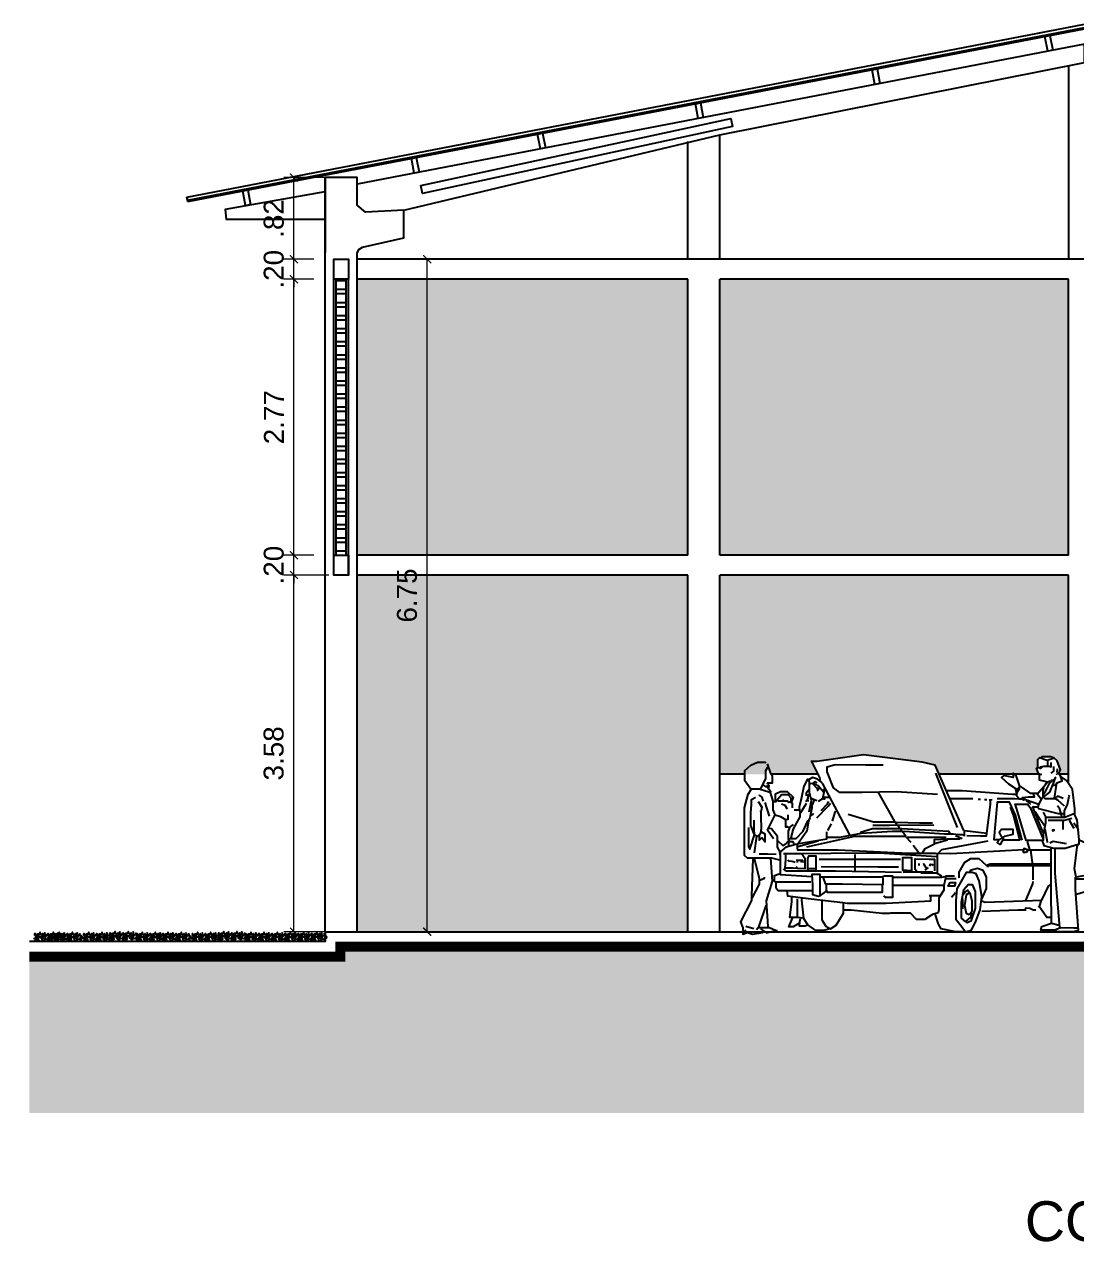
# Model space of a CAD drawing. Header units: metres. Extents: x 2552 to 3464, y 267 to 510.
# Drawn here: x 2860.45 to 2871.01, y 297.29 to 309.51 of the extents above; entities that cross this region are included whole.
import ezdxf

# ---------------------------------------------------------------- set-up
doc = ezdxf.new("R2010")
doc.units = ezdxf.units.M
doc.header["$LTSCALE"] = 10
doc.header["$MEASUREMENT"] = 0
doc.layers.add('2prancha', color=4, linetype='Continuous', lineweight=18)
for name, color, linetype in [('COTA 1 100', 2, 'Continuous'), ('HACHURA', 251, 'Continuous'), ('PENA 0.15', 7, 'Continuous'), ('PENA 0.2', 2, 'Continuous'), ('PENA 01', 1, 'Continuous'), ('PENA 02', 2, 'Continuous'), ('PENA 03', 3, 'Continuous'), ('PENA 06', 6, 'Continuous'), ('Standard', 7, 'Continuous'), ('VEG_PLANTAS', 94, 'Continuous')]:
    doc.layers.add(name, color=color, linetype=linetype)
doc.styles.add('Luana', font='arial.ttf')
doc.dimstyles.new('arial100', dxfattribs={"dimtxt": 0.2, "dimasz": 0.08, "dimexe": 0.1, "dimexo": 0.2, "dimgap": 0.1, "dimtad": 1, "dimzin": 4, "dimdsep": 46, "dimtxsty": 'Luana', "dimblk": 'ARCHTICK', "dimcen": 0, "dimclrd": 7, "dimclre": 7, "dimclrt": 256, "dimadec": 0, "dimazin": 0, "dimtfac": 1, "dimtix": 1, "dimtmove": 0, "dimatfit": 3, "dimldrblk": 'CLOSEDBLANK', "dimfxl": 0, "dimlwd": 5, "dimlwe": 5, "dimarcsym": 0})

# ---------------------------------------------------------------- blocks, each defined once
blk = doc.blocks.new('A$C19FD442D')
at = {"layer": 'Standard', "color": 0, "linetype": 'Continuous'}
for points in [[(0.267, 1.479), (0.305, 1.432), (0.284, 1.428), (0.189, 1.458), (0.103, 1.458), (0.043, 1.539), (0.043, 1.643), (0.103, 1.698), (0.172, 1.729), (0.249, 1.729), (0.254, 1.72)], [(0.267, 1.711), (0.297, 1.625), (0.318, 1.595), (0.318, 1.516), (0.271, 1.516), (0.262, 1.509)], [(2.24, 1.041), (1.952, 1.698), (1.823, 1.729), (1.234, 1.802), (0.765, 1.733), (0.705, 1.733)], [(1.096, 0.998), (0.826, 1.509), (0.804, 1.535), (0.795, 1.574), (0.718, 1.729)], [(3.251, 1.286), (3.186, 1.346), (3.152, 1.367), (3.173, 1.522), (3.229, 1.539), (3.212, 1.591), (3.195, 1.617), (3.212, 1.651), (3.178, 1.741), (3.148, 1.767), (3.079, 1.746), (3.001, 1.772), (2.98, 1.75), (2.98, 1.673)], [(3.027, 1.677), (3.006, 1.664), (3.01, 1.681), (3.044, 1.688), (3.096, 1.688), (3.117, 1.681), (3.117, 1.724)], [(3.148, 1.767), (3.113, 1.782), (3.023, 1.782), (3.014, 1.772)], [(3.083, 1.694), (3.083, 1.746)], [(0.202, 1.458), (0.254, 1.561), (0.254, 1.643), (0.275, 1.677)], [(1.978, 1.402), (1.565, 1.43), (1.221, 1.422), (0.998, 1.422), (0.933, 1.471), (0.871, 1.63), (0.871, 1.681), (0.95, 1.705), (1.256, 1.702), (1.432, 1.702)], [(2.176, 1.071), (1.961, 1.617)], [(2.765, 1.449), (2.804, 1.483), (2.765, 1.595), (2.735, 1.617), (2.735, 1.574), (2.644, 1.595), (2.619, 1.574), (2.688, 1.509), (2.756, 1.466), (2.773, 1.404), (2.73, 1.404), (2.223, 1.44), (2.068, 1.44)], [(2.993, 1.604), (2.971, 1.668), (3.001, 1.673)], [(3.07, 1.531), (2.999, 1.548), (2.999, 1.604), (3.023, 1.608)], [(3.117, 1.617), (3.143, 1.638), (3.143, 1.686)], [(3.195, 1.612), (3.173, 1.608), (3.173, 1.612)], [(3.178, 1.625), (3.182, 1.66)], [(0.284, 1.496), (0.258, 1.479), (0.228, 1.501)], [(0.284, 1.466), (0.288, 1.492), (0.279, 1.505)], [(0.688, 1.23), (0.714, 1.342), (0.692, 1.423), (0.692, 1.526), (0.671, 1.557), (0.636, 1.488), (0.611, 1.372), (0.589, 1.277), (0.593, 1.247), (0.537, 1.247)], [(0.813, 1.526), (0.774, 1.557), (0.722, 1.574), (0.684, 1.552)], [(0.701, 1.514), (0.722, 1.518)], [(0.77, 1.522), (0.748, 1.535), (0.722, 1.514), (0.77, 1.462), (0.774, 1.445), (0.8, 1.475)], [(0.834, 1.428), (0.783, 1.488), (0.735, 1.514), (0.727, 1.509)], [(2.773, 1.419), (2.799, 1.462), (2.795, 1.471)], [(2.976, 1.413), (2.915, 1.413), (2.812, 1.483), (2.804, 1.479)], [(3.014, 1.359), (2.976, 1.406), (3.062, 1.505), (3.079, 1.531), (3.113, 1.539)], [(2.993, 1.303), (3.027, 1.367), (3.105, 1.428), (3.148, 1.535), (3.16, 1.574), (3.169, 1.578)], [(3.027, 0.937), (3.044, 0.89), (3.143, 0.866), (3.259, 0.866), (3.399, 0.907), (3.399, 0.95), (3.38, 1.144), (3.356, 1.2), (3.356, 1.26), (3.332, 1.453), (3.272, 1.544), (3.229, 1.574), (3.225, 1.574)], [(3.036, 1.402), (3.062, 1.432), (3.1, 1.514), (3.117, 1.531), (3.122, 1.548), (3.13, 1.548)], [(3.238, 1.363), (3.182, 1.385), (3.152, 1.359), (3.057, 1.359), (3.038, 1.38), (3.038, 1.44), (3.044, 1.475)], [(3.062, 1.505), (3.083, 1.526)], [(3.117, 1.531), (3.148, 1.557)], [(3.135, 1.492), (3.156, 1.501), (3.165, 1.509)], [(0.396, 0.744), (0.314, 0.763), (0.069, 0.763), (0.039, 0.791), (0.039, 1.268), (0.077, 1.406), (0.108, 1.453)], [(0.08, 1.071), (0.08, 0.877), (0.095, 0.856), (0.142, 0.998), (0.103, 1.092), (0.105, 1.221), (0.109, 1.299), (0.109, 1.354), (0.146, 1.372), (0.151, 1.372)], [(0.232, 1.337), (0.215, 1.38), (0.193, 1.393), (0.185, 1.389)], [(0.348, 1.2), (0.329, 1.251), (0.329, 1.337), (0.301, 1.423)], [(0.35, 1.333), (0.35, 1.41), (0.4, 1.432), (0.469, 1.432), (0.529, 1.376), (0.507, 1.32), (0.507, 1.367), (0.477, 1.4), (0.413, 1.4), (0.353, 1.329), (0.335, 1.329)], [(0.417, 1.337), (0.434, 1.354)], [(0.654, 1.333), (0.679, 1.367), (0.684, 1.402), (0.688, 1.402)], [(0.688, 1.453), (0.658, 1.415), (0.658, 1.389)], [(0.675, 1.372), (0.671, 1.363), (0.675, 1.333)], [(0.709, 1.367), (0.765, 1.342)], [(0.722, 1.299), (0.744, 1.35)], [(0.787, 1.462), (0.77, 1.466)], [(0.783, 1.337), (0.826, 1.363), (0.843, 1.445)], [(0.834, 1.462), (0.847, 1.445), (0.856, 1.458)], [(0.903, 1.374), (0.834, 1.374)], [(0.843, 1.372), (0.838, 1.35)], [(1.548, 1.131), (1.385, 1.423), (1.385, 1.428)], [(2.103, 1.363), (2.331, 1.363)], [(2.27, 0.993), (2.408, 0.987), (2.468, 0.987), (2.509, 1.303), (2.509, 1.346)], [(2.408, 1.354), (2.386, 1.354)], [(2.472, 1.35), (2.447, 1.35)], [(2.524, 1.35), (2.494, 1.346)], [(2.795, 1.357), (2.752, 1.36), (2.576, 1.36)], [(3.036, 1.023), (2.954, 1.225), (2.933, 1.281), (2.988, 1.281), (2.993, 1.303), (2.881, 1.342), (2.847, 1.357), (2.795, 1.357), (2.765, 1.397)], [(2.851, 1.35), (2.838, 1.346), (2.829, 1.374), (2.89, 1.379), (2.95, 1.379), (2.941, 1.41)], [(3.251, 1.178), (3.251, 1.238), (3.281, 1.303), (3.298, 1.385), (3.302, 1.397)], [(0.142, 0.998), (0.176, 0.985), (0.204, 1.019), (0.212, 1.066), (0.207, 1.178), (0.207, 1.238)], [(0.176, 1.333), (0.215, 1.277), (0.206, 1.238), (0.193, 1.23)], [(0.292, 1.187), (0.249, 1.324)], [(0.503, 1.329), (0.482, 1.324), (0.473, 1.337), (0.374, 1.337)], [(0.473, 1.256), (0.447, 1.294), (0.413, 1.307)], [(0.518, 1.32), (0.518, 1.268)], [(0.716, 1.311), (0.716, 1.268), (0.697, 1.17), (0.684, 1.139), (0.666, 1.036), (0.572, 0.903), (0.542, 0.903)], [(0.589, 1.238), (0.606, 1.221), (0.658, 1.311), (0.662, 1.316)], [(0.765, 1.17), (0.882, 1.29), (0.903, 1.316)], [(0.808, 1.243), (0.873, 1.311), (0.886, 1.333)], [(0.924, 1.135), (0.95, 1.225), (0.955, 1.238)], [(2.825, 0.946), (2.761, 1.195), (2.7, 1.327), (2.576, 1.327), (2.541, 0.95), (2.601, 0.95), (2.653, 0.985), (2.737, 1.006), (2.737, 1.051), (2.619, 1.051), (2.597, 1.023), (2.614, 0.989), (2.64, 0.963), (2.606, 0.903), (2.576, 0.92), (2.589, 0.942)], [(2.632, 0.948), (2.804, 0.948), (2.739, 1.195), (2.709, 1.277)], [(3.354, 1.213), (3.255, 1.172), (3.117, 1.171), (3.062, 1.171), (3.062, 1.114), (3.036, 1.002), (3.036, 0.942), (2.868, 0.942), (2.773, 1.256), (2.756, 1.305), (2.881, 1.305), (2.907, 1.273), (3.036, 0.955)], [(2.868, 1.342), (2.907, 1.311), (2.911, 1.311)], [(3.049, 1.088), (3.006, 1.152), (2.958, 1.23)], [(3.246, 1.21), (3.191, 1.21), (2.993, 1.26), (2.984, 1.273)], [(3.066, 1.174), (3.04, 1.225)], [(3.229, 1.174), (3.203, 1.256), (3.182, 1.29)], [(0.14, 1.006), (0.137, 1.049), (0.137, 1.144)], [(0.331, 0.959), (0.271, 1.045), (0.348, 1.2), (0.4, 1.182), (0.451, 1.152), (0.479, 1.157), (0.479, 1.2)], [(0.374, 0.937), (0.426, 0.89), (0.456, 0.907), (0.507, 0.967), (0.533, 1.058), (0.598, 1.178), (0.598, 1.221)], [(0.529, 1.101), (0.49, 1.071), (0.454, 1.075), (0.454, 1.152)], [(0.507, 0.961), (0.559, 0.961), (0.628, 1.036), (0.675, 1.139), (0.679, 1.144)], [(0.705, 1.195), (0.722, 1.204), (0.731, 1.217)], [(0.877, 1.041), (0.912, 1.109)], [(1.569, 1.101), (1.548, 1.124), (1.333, 1.124), (1.079, 1.204)], [(1.561, 1.124), (1.797, 1.119), (1.926, 1.119)], [(3.324, 1.161), (3.251, 1.142), (3.087, 1.142)], [(3.234, 1.131), (3.234, 1.053)], [(3.298, 1.144), (3.345, 1.066)], [(3.393, 1.049), (3.345, 1.114)], [(0.159, 0.985), (0.138, 0.817)], [(0.187, 0.993), (0.187, 0.946), (0.219, 0.967), (0.249, 0.929), (0.249, 1.006), (0.206, 1.028)], [(0.718, 0.576), (0.402, 0.598), (0.401, 0.74), (0.401, 0.821), (0.37, 0.873), (0.37, 0.98), (0.31, 1.058), (0.284, 1.062)], [(0.477, 1.071), (0.464, 1.084)], [(0.486, 0.89), (0.486, 0.937), (0.482, 0.963), (0.482, 1.036), (0.495, 1.071)], [(0.585, 0.912), (0.866, 0.959), (0.866, 1.028)], [(1.711, 0.92), (1.656, 0.98), (1.144, 0.98), (0.662, 0.873)], [(0.869, 0.974), (0.998, 0.974), (1.213, 1.015), (1.522, 1.034), (1.625, 1.034), (1.66, 0.985)], [(2.107, 1.006), (2.09, 1.032), (1.617, 1.06), (1.324, 1.06), (1.204, 1.023), (1.2, 1.019)], [(1.939, 1.094), (1.496, 1.091), (1.329, 1.091)], [(1.595, 1.066), (1.582, 1.096)], [(1.617, 1.036), (1.608, 1.062)], [(2.249, 0.993), (2.223, 0.998), (2.189, 1), (2.133, 1.005), (2.047, 1.005), (1.647, 1.032), (1.63, 1.028)], [(2.159, 0.993), (2.223, 0.963)], [(2.249, 0.985), (2.249, 1.041), (2.472, 1.015)], [(3.053, 1.058), (3.079, 0.929), (3.079, 0.92)], [(3.139, 1.036), (3.148, 1.049), (3.13, 1.045), (3.139, 1.036)], [(0.4, 0.787), (0.396, 0.821), (0.46, 0.877), (0.542, 0.903), (0.529, 0.929), (0.495, 0.929)], [(2.864, 0.856), (2.842, 0.847), (2.111, 0.806), (1.956, 0.812), (1.789, 0.812), (1.69, 0.812), (0.98, 0.843), (0.576, 0.843), (0.572, 0.869), (0.572, 0.903)], [(0.576, 0.881), (0.778, 0.937), (0.778, 0.942)], [(1.673, 0.974), (2.064, 0.974)], [(1.789, 0.817), (1.733, 0.89)], [(1.827, 0.817), (1.853, 0.86), (1.948, 0.907)], [(2.077, 0.946), (1.948, 0.907), (1.948, 0.952), (2.073, 0.958), (2.202, 0.958), (2.202, 0.967)], [(2.021, 0.585), (1.976, 0.606), (1.976, 0.804), (2.021, 0.851), (2.485, 0.937)], [(2.881, 0.847), (2.842, 0.86), (2.834, 0.838), (2.842, 0.821), (2.881, 0.83), (2.881, 0.847)], [(2.902, 0.851), (2.881, 0.933)], [(3.272, 0.907), (3.139, 0.933), (3.105, 0.916)], [(3.12, 0.112), (3.116, 0.451), (3.119, 0.778), (3.119, 0.86)], [(3.203, 0.069), (3.158, 0.615), (3.158, 0.856)], [(3.363, 0.4), (3.535, 0.454), (3.578, 0.454), (3.608, 0.576), (3.56, 0.606), (3.367, 0.572), (3.35, 0.658), (3.38, 0.877), (3.384, 0.894), (3.38, 0.899)], [(3.526, 0.447), (3.56, 0.598), (3.513, 0.894), (3.406, 0.942)], [(0.125, 0.757), (0.11, 0.387), (0.11, 0.34), (0, 0.125), (0.024, 0.064), (0.024, 0), (0.06, 0.013), (0.043, 0.043)], [(0.116, 0.361), (0.191, 0.503), (0.191, 0.559), (0.142, 0.757)], [(0.357, 0.802), (0.271, 0.803), (0.189, 0.803)], [(0.279, 0.077), (0.262, 0.335), (0.322, 0.533), (0.305, 0.765)], [(1.969, 0.778), (1.389, 0.815), (0.907, 0.812), (0.628, 0.806), (0.43, 0.806)], [(0.619, 0.804), (0.645, 0.765), (0.645, 0.658), (0.572, 0.66), (0.529, 0.663), (0.449, 0.663), (0.455, 0.752), (0.455, 0.8)], [(0.55, 0.722), (0.52, 0.731), (0.486, 0.735), (0.477, 0.748)], [(0.572, 0.722), (0.568, 0.752)], [(0.628, 0.722), (0.624, 0.742), (0.572, 0.742)], [(0.606, 0.74), (0.611, 0.722)], [(0.761, 0.632), (0.761, 0.785), (0.684, 0.785), (0.673, 0.757), (0.673, 0.636)], [(1.604, 0.75), (1.148, 0.751), (0.791, 0.751)], [(1.152, 0.636), (1.152, 0.8)], [(1.668, 0.639), (1.63, 0.639), (1.63, 0.77), (1.716, 0.77), (1.716, 0.636), (1.673, 0.636)], [(1.776, 0.619), (1.752, 0.649), (1.752, 0.759), (1.892, 0.754), (1.946, 0.754), (1.946, 0.636)], [(3.109, 0.703), (2.507, 0.703), (2.468, 0.692), (2.395, 0.757), (2.309, 0.757), (2.245, 0.718), (2.191, 0.623), (2.191, 0.568)], [(2.881, 0.847), (3.117, 0.847)], [(2.911, 0.843), (2.935, 0.671), (2.935, 0.546)], [(1.617, 0.619), (0.955, 0.634), (0.46, 0.634), (0.434, 0.654), (0.434, 0.658)], [(0.559, 0.666), (0.568, 0.679)], [(0.757, 0.656), (0.679, 0.656)], [(0.808, 0.679), (1.38, 0.677), (1.587, 0.677)], [(1.931, 0.623), (1.668, 0.623), (1.634, 0.619)], [(1.793, 0.692), (1.793, 0.709)], [(1.978, 0.613), (1.81, 0.613)], [(1.87, 0.658), (1.84, 0.705), (1.832, 0.701)], [(1.853, 0.645), (1.888, 0.671)], [(1.901, 0.684), (1.905, 0.705), (1.926, 0.701), (1.935, 0.692)], [(2.257, 0.025), (2.319, 0.043), (2.365, 0.138), (2.404, 0.245), (2.421, 0.378), (2.395, 0.537), (2.365, 0.606), (2.326, 0.621), (2.266, 0.621), (2.172, 0.456), (2.161, 0.34), (2.161, 0.151), (2.214, 0.086), (2.257, 0.025)], [(2.421, 0.353), (2.47, 0.46), (2.47, 0.572), (2.455, 0.602), (2.434, 0.641), (2.378, 0.662), (2.305, 0.641), (2.305, 0.628)], [(2.481, 0.688), (2.477, 0.671)], [(3.113, 0.686), (2.503, 0.686), (2.503, 0.692)], [(0.193, 0.542), (0.241, 0.563), (0.241, 0.572)], [(0.705, 0.522), (0.353, 0.522), (0.342, 0.533), (0.342, 0.589), (0.387, 0.606), (0.4, 0.606)], [(0.355, 0.525), (0.355, 0.469), (0.378, 0.439), (0.731, 0.439)], [(0.798, 0.391), (0.798, 0.6), (0.716, 0.6), (0.721, 0.494), (0.721, 0.4), (0.783, 0.383), (0.798, 0.391)], [(1.436, 0.387), (1.453, 0.374), (1.527, 0.374), (1.529, 0.4), (1.529, 0.583), (1.445, 0.583), (1.419, 0.572), (0.813, 0.572), (0.795, 0.58)], [(1.428, 0.568), (1.428, 0.497), (1.019, 0.504), (0.856, 0.504), (0.83, 0.572)], [(1.423, 0.499), (1.423, 0.419), (0.873, 0.419), (0.864, 0.447), (0.864, 0.507)], [(2.04, 0.494), (2.04, 0.443), (1.989, 0.365), (1.989, 0.249), (1.982, 0.215), (1.926, 0.198), (1.849, 0.148), (1.767, 0.148), (1.707, 0.211), (1.505, 0.211), (1.492, 0.209), (1.423, 0.209), (1.109, 0.241), (1.041, 0.241)], [(1.527, 0.574), (2.021, 0.574), (2.055, 0.58)], [(1.531, 0.492), (2.043, 0.492), (2.06, 0.568), (2.064, 0.587), (2.146, 0.587)], [(2.06, 0.559), (2.163, 0.559)], [(2.141, 0.482), (2.085, 0.482), (2.103, 0.52), (2.159, 0.52), (2.146, 0.482), (2.141, 0.482)], [(2.262, 0.125), (2.217, 0.163), (2.217, 0.322), (2.24, 0.451), (2.283, 0.501), (2.326, 0.501), (2.354, 0.43), (2.354, 0.258), (2.313, 0.133), (2.275, 0.116), (2.262, 0.129), (2.313, 0.172), (2.322, 0.211), (2.318, 0.215)], [(2.421, 0.335), (2.455, 0.322), (3.023, 0.344), (3.092, 0.482), (3.113, 0.499)], [(2.864, 0.34), (2.933, 0.507), (2.937, 0.529)], [(3.36, 0.572), (3.36, 0.451), (3.388, 0.039), (3.341, 0.024), (3.165, 0.024), (3.169, 0.052), (3.216, 0.069), (3.345, 0.064), (3.388, 0.064)], [(3.367, 0.557), (3.552, 0.557)], [(3.517, 0.555), (3.522, 0.516), (3.487, 0.503), (3.474, 0.52), (3.517, 0.555)], [(0.464, 0.439), (0.469, 0.408), (0.473, 0.387), (0.709, 0.357), (1.028, 0.32), (1.071, 0.313), (1.462, 0.313), (1.909, 0.335), (1.909, 0.383)], [(0.598, 0.155), (0.593, 0.125), (0.589, 0.086), (0.645, 0.086), (0.675, 0.095), (0.632, 0.161), (0.568, 0.167), (0.495, 0.167), (0.516, 0.327), (0.516, 0.378)], [(0.804, 0.391), (0.838, 0.417), (0.86, 0.434)], [(1.999, 0.385), (1.892, 0.385)], [(2.159, 0.417), (2.116, 0.37)], [(2.225, 0.374), (2.228, 0.331), (2.228, 0.254)], [(2.301, 0.421), (2.266, 0.396), (2.249, 0.288), (2.266, 0.211), (2.296, 0.198), (2.326, 0.232), (2.326, 0.331), (2.309, 0.404), (2.279, 0.443), (2.257, 0.43), (2.227, 0.387)], [(0.159, 0.047), (0.189, 0.082), (0.258, 0.288), (0.262, 0.288)], [(0.572, 0.163), (0.572, 0.357)], [(0.636, 0.163), (0.615, 0.344), (0.619, 0.361)], [(0.815, 0.344), (0.815, 0.146), (0.856, 0.082), (0.903, 0.056), (0.959, 0.09), (1.034, 0.211), (1.035, 0.258), (1.035, 0.318)], [(2.421, 0.232), (2.782, 0.247), (2.868, 0.247)], [(2.859, 0.249), (2.864, 0.267), (2.902, 0.262), (2.937, 0.245), (2.963, 0.245)], [(3.117, 0.17), (3.074, 0.17), (3.014, 0.254), (2.997, 0.279), (2.988, 0.271)], [(3.001, 0.279), (3.019, 0.344)], [(0.585, 0.107), (0.529, 0.075), (0.486, 0.075), (0.525, 0.168)], [(2.257, 0.025), (2.143, 0.029), (2.015, 0.054), (1.988, 0.103), (1.954, 0.206)], [(0.133, 0.056), (0.052, 0.077)], [(0.06, 0.021), (0.12, 0), (0.224, 0.017), (0.228, 0.021)], [(0.181, 0.067), (0.267, 0.067), (0.292, 0.069), (0.357, 0.039), (0.37, 0.039)], [(0.202, 0.056), (0.262, 0.013), (0.34, 0.034), (0.34, 0.039)], [(0.894, 0.056), (0.838, 0.039), (0.757, 0.039), (0.675, 0.095)], [(3.16, 0.041), (3.014, 0.041), (3.023, 0.077), (3.122, 0.112), (3.199, 0.09)]]:
    blk.add_lwpolyline(points, dxfattribs=at)
blk = doc.blocks.new('manutenção')
at = {"xscale": 100, "yscale": 100, "zscale": 100}
blk.add_blockref('A$C19FD442D', (-40.3, 61.7), dxfattribs=at)
blk = doc.blocks.new('_ArchTick')
at = {"color": 0, "linetype": 'ByBlock', "const_width": 0.15}
blk.add_lwpolyline([(-0.5, -0.5), (0.5, 0.5)], dxfattribs=at)
blk = doc.blocks.new('*D22')
at = {"layer": 'COTA 1 100', "color": 7, "lineweight": 5, "ltscale": 1.5}
for p, q in [((2863.5, 303.978), (2863.051, 303.978)), ((2863.151, 300.398), (2863.151, 303.978)), ((2863.585, 300.398), (2863.051, 300.398))]:
    blk.add_line(p, q, dxfattribs=at)
at = {"layer": 'Defpoints', "color": 0, "ltscale": 1.5}
for p in [(2863.151, 303.978), (2863.7, 303.978), (2863.785, 300.398)]:
    blk.add_point(p, dxfattribs=at)
at = {"layer": 'COTA 1 100', "color": 7, "lineweight": 5, "ltscale": 1.5, "xscale": 0.08, "yscale": 0.08, "zscale": 0.08}
for p, rotation in [((2863.151, 303.978), 90), ((2863.151, 300.398), 270)]:
    blk.add_blockref('_ArchTick', p, dxfattribs=dict(at, rotation=rotation))
at = {"layer": 'COTA 1 100', "ltscale": 1.5, "insert": (2862.948, 302.188), "char_height": 0.2, "attachment_point": 5, "rotation": 90, "style": 'Luana'}
blk.add_mtext('3.58', dxfattribs=at)
blk = doc.blocks.new('_ClosedBlank')
at = {"layer": '2prancha', "color": 0, "lineweight": -2}
for p, q in [((-1, 0.17), (0, 0)), ((-1, 0.17), (-1, -0.17)), ((0, 0), (-1, -0.17))]:
    blk.add_line(p, q, dxfattribs=at)
blk = doc.blocks.new('*D23')
at = {"layer": 'COTA 1 100', "color": 7, "lineweight": 5, "ltscale": 1.5}
for p, q in [((2863.35, 304.178), (2863.051, 304.178)), ((2863.151, 304.178), (2863.151, 304.258)), ((2863.151, 303.978), (2863.151, 304.178)), ((2863.5, 303.978), (2863.051, 303.978)), ((2863.151, 303.978), (2863.151, 303.898))]:
    blk.add_line(p, q, dxfattribs=at)
at = {"layer": 'Defpoints', "color": 0, "ltscale": 1.5}
for p in [(2863.151, 304.178), (2863.55, 304.178), (2863.7, 303.978)]:
    blk.add_point(p, dxfattribs=at)
at = {"layer": 'COTA 1 100', "color": 7, "lineweight": 5, "ltscale": 1.5, "xscale": 0.08, "yscale": 0.08, "zscale": 0.08}
for p, rotation in [((2863.151, 304.178), 270), ((2863.151, 303.978), 90)]:
    blk.add_blockref('_ArchTick', p, dxfattribs=dict(at, rotation=rotation))
at = {"layer": 'COTA 1 100', "ltscale": 1.5, "insert": (2862.949, 304.078), "char_height": 0.2, "attachment_point": 5, "rotation": 90, "style": 'Luana'}
blk.add_mtext('.20', dxfattribs=at)
blk = doc.blocks.new('*D24')
at = {"layer": 'COTA 1 100', "color": 7, "lineweight": 5, "ltscale": 1.5}
for p, q in [((2863.35, 306.948), (2863.051, 306.948)), ((2863.151, 304.178), (2863.151, 306.948)), ((2863.35, 304.178), (2863.051, 304.178))]:
    blk.add_line(p, q, dxfattribs=at)
at = {"layer": 'Defpoints', "color": 0, "ltscale": 1.5}
for p in [(2863.151, 306.948), (2863.55, 306.948), (2863.55, 304.178)]:
    blk.add_point(p, dxfattribs=at)
at = {"layer": 'COTA 1 100', "color": 7, "lineweight": 5, "ltscale": 1.5, "xscale": 0.08, "yscale": 0.08, "zscale": 0.08}
for p, rotation in [((2863.151, 306.948), 90), ((2863.151, 304.178), 270)]:
    blk.add_blockref('_ArchTick', p, dxfattribs=dict(at, rotation=rotation))
at = {"layer": 'COTA 1 100', "ltscale": 1.5, "insert": (2862.95, 305.563), "char_height": 0.2, "attachment_point": 5, "rotation": 90, "style": 'Luana'}
blk.add_mtext('2.77', dxfattribs=at)
blk = doc.blocks.new('*D25')
at = {"layer": 'COTA 1 100', "color": 7, "lineweight": 5, "ltscale": 1.5}
for p, q in [((2863.151, 307.148), (2863.151, 307.228)), ((2863.35, 307.148), (2863.051, 307.148)), ((2863.151, 306.948), (2863.151, 307.148)), ((2863.35, 306.948), (2863.051, 306.948)), ((2863.151, 306.948), (2863.151, 306.868))]:
    blk.add_line(p, q, dxfattribs=at)
at = {"layer": 'Defpoints', "color": 0, "ltscale": 1.5}
for p in [(2863.151, 307.148), (2863.55, 307.148), (2863.55, 306.948)]:
    blk.add_point(p, dxfattribs=at)
at = {"layer": 'COTA 1 100', "color": 7, "lineweight": 5, "ltscale": 1.5, "xscale": 0.08, "yscale": 0.08, "zscale": 0.08}
for p, rotation in [((2863.151, 307.148), 270), ((2863.151, 306.948), 90)]:
    blk.add_blockref('_ArchTick', p, dxfattribs=dict(at, rotation=rotation))
at = {"layer": 'COTA 1 100', "ltscale": 1.5, "insert": (2862.949, 307.048), "char_height": 0.2, "attachment_point": 5, "rotation": 90, "style": 'Luana'}
blk.add_mtext('.20', dxfattribs=at)
blk = doc.blocks.new('*D26')
at = {"layer": 'COTA 1 100', "color": 7, "lineweight": 5, "ltscale": 1.5}
for p, q in [((2863.585, 307.968), (2863.051, 307.968)), ((2863.151, 307.148), (2863.151, 307.968)), ((2863.35, 307.148), (2863.051, 307.148))]:
    blk.add_line(p, q, dxfattribs=at)
at = {"layer": 'Defpoints', "color": 0, "ltscale": 1.5}
for p in [(2863.151, 307.968), (2863.785, 307.968), (2863.55, 307.148)]:
    blk.add_point(p, dxfattribs=at)
at = {"layer": 'COTA 1 100', "color": 7, "lineweight": 5, "ltscale": 1.5, "xscale": 0.08, "yscale": 0.08, "zscale": 0.08}
for p, rotation in [((2863.151, 307.968), 90), ((2863.151, 307.148), 270)]:
    blk.add_blockref('_ArchTick', p, dxfattribs=dict(at, rotation=rotation))
at = {"layer": 'COTA 1 100', "ltscale": 1.5, "insert": (2862.949, 307.558), "char_height": 0.2, "attachment_point": 5, "rotation": 90, "style": 'Luana'}
blk.add_mtext('.82', dxfattribs=at)
blk = doc.blocks.new('*D27')
at = {"layer": 'COTA 1 100', "color": 7, "lineweight": 5, "ltscale": 1.5}
for p, q in [((2866.905, 307.148), (2864.388, 307.148)), ((2864.488, 300.398), (2864.488, 307.148)), ((2866.905, 300.398), (2864.388, 300.398))]:
    blk.add_line(p, q, dxfattribs=at)
at = {"layer": 'Defpoints', "color": 0, "ltscale": 1.5}
for p in [(2864.488, 307.148), (2867.105, 307.148), (2867.105, 300.398)]:
    blk.add_point(p, dxfattribs=at)
at = {"layer": 'COTA 1 100', "color": 7, "lineweight": 5, "ltscale": 1.5, "xscale": 0.08, "yscale": 0.08, "zscale": 0.08}
for p, rotation in [((2864.488, 307.148), 90), ((2864.488, 300.398), 270)]:
    blk.add_blockref('_ArchTick', p, dxfattribs=dict(at, rotation=rotation))
at = {"layer": 'COTA 1 100', "ltscale": 1.5, "insert": (2864.286, 303.773), "char_height": 0.2, "attachment_point": 5, "rotation": 90, "style": 'Luana'}
blk.add_mtext('6.75', dxfattribs=at)
blk = doc.blocks.new('cacho6')
for centre, radius in [((-0.416, 0.242), 0.0184), ((-0.325, 0.284), 0.0156), ((-0.255, 0.26), 0.0104), ((-0.159, 0.31), 0.0082), ((-0.042, 0.222), 0.0116), ((0.015, 0.253), 0.0183), ((0.128, 0.284), 0.0156), ((0.198, 0.26), 0.0104), ((0.294, 0.31), 0.0082), ((0.411, 0.222), 0.0116), ((0.468, 0.253), 0.0183)]:
    blk.add_circle(centre, radius)
blk.add_arc((0.037, 0.242), 0.0184, 202.9972, 106.9767)
for points, knots in [([(0, 0), (0.017, 0.013), (0.049, 0.039), (-0.035, 0.009), (-0.042, 0.095), (-0.062, 0.018), (-0.176, 0.073), (-0.041, 0.071), (0.078, 0.117), (-0.049, 0.078), (0.027, 0.214), (-0.067, 0.068), (-0.076, 0.255), (-0.104, 0.071), (-0.161, 0.215), (0.042, 0.257), (-0.297, 0.304), (-0.126, 0.113), (-0.228, 0.21), (-0.321, 0.094), (-0.129, 0.122), (-0.35, -0.005), (-0.31, 0.142), (-0.253, 0.23), (-0.453, 0.23), (-0.272, 0.128), (-0.406, 0.065), (-0.448, 0.13), (-0.463, 0.218), (-0.522, 0.133), (-0.428, 0.091), (-0.444, 0.031), (-0.453, 0)], [0.011965, 0.011965, 0.011965, 0.011965, 0.082609, 0.169559, 0.243044, 0.299408, 0.400394, 0.594709, 0.690458, 0.785628, 0.89158, 1.001823, 1.123848, 1.25156, 1.356811, 1.528141, 1.7837, 1.951889, 2.05249, 2.190104, 2.318207, 2.51551, 2.701394, 2.792269, 2.948062, 3.123129, 3.249217, 3.402204, 3.477691, 3.56163, 3.701911, 3.843182, 3.843182, 3.843182, 3.843182]), ([(0.453, 0), (0.47, 0.013), (0.502, 0.039), (0.418, 0.009), (0.411, 0.095), (0.391, 0.018), (0.277, 0.073), (0.413, 0.071), (0.532, 0.117), (0.404, 0.078), (0.48, 0.214), (0.386, 0.068), (0.377, 0.255), (0.349, 0.071), (0.292, 0.215), (0.495, 0.257), (0.156, 0.304), (0.328, 0.113), (0.225, 0.21), (0.132, 0.094), (0.324, 0.122), (0.103, -0.005), (0.143, 0.142), (0.2, 0.23), (0, 0.23), (0.181, 0.128), (0.048, 0.065), (0.005, 0.13), (-0.01, 0.218), (-0.05, 0.16), (-0.042, 0.136), (-0.037, 0.128)], [0.011965, 0.011965, 0.011965, 0.011965, 0.082609, 0.169559, 0.243044, 0.299408, 0.400394, 0.594709, 0.690458, 0.785628, 0.89158, 1.001823, 1.123848, 1.25156, 1.356811, 1.528141, 1.7837, 1.951889, 2.05249, 2.190104, 2.318207, 2.51551, 2.701394, 2.792269, 2.948062, 3.123129, 3.249217, 3.402204, 3.477691, 3.56163, 3.606746, 3.606746, 3.606746, 3.606746]), ([(-0.001, 0.089), (0.001, 0.088), (0.014, 0.07), (0.012, 0.047), (0.007, 0.026)], [3.6908032, 3.6908032, 3.6908032, 3.6908032, 3.701911, 3.8032539, 3.8032539, 3.8032539, 3.8032539])]:
    blk.add_open_spline(points, degree=3, knots=knots)

msp = doc.modelspace()

# ---------------------------------------------------------------- hatches: boundary and pattern name
at = {"layer": 'HACHURA', "ltscale": 1.5}
h = msp.add_hatch(dxfattribs=at)
h.set_pattern_fill('FLEX,_O', color=256, scale=0.5, double=1)
h.set_pattern_definition([(0, (2863.78518, 304.17797), (0, 0.125), [0.125, -0.125]), (45, (2863.910184, 304.17797), (7e-18, 0.125), [0.03125, -0.1142767, 0.03125, -0.1767767])])
h.paths.add_polyline_path([(2870.925, 303.978), (2867.425, 303.978), (2867.425, 301.978), (2867.885, 301.978), (2867.885, 302.015), (2867.909, 302.053), (2867.928, 301.998), (2867.943, 301.978), (2868.411, 301.978), (2868.348, 302.105), (2868.397, 302.105), (2868.866, 302.174), (2869.455, 302.101), (2869.584, 302.071), (2869.625, 301.978), (2870.367, 301.978), (2870.367, 301.989), (2870.383, 301.978), (2870.624, 301.978), (2870.603, 302.041), (2870.612, 302.042), (2870.612, 302.123), (2870.633, 302.144), (2870.643, 302.141), (2870.655, 302.155), (2870.745, 302.155), (2870.779, 302.14), (2870.809, 302.114), (2870.844, 302.024), (2870.827, 301.989), (2870.834, 301.978), (2870.925, 301.978)])
h.paths.add_polyline_path([(2867.105, 303.978), (2863.785, 303.978), (2863.785, 300.398), (2867.105, 300.398)])
h.paths.add_polyline_path([(2874.745, 303.978), (2871.245, 303.978), (2871.245, 301.978), (2874.745, 301.978)])
h.paths.add_polyline_path([(2867.105, 306.948), (2863.785, 306.948), (2863.785, 304.178), (2867.105, 304.178)])
h.paths.add_polyline_path([(2870.925, 306.948), (2867.425, 306.948), (2867.425, 304.178), (2870.925, 304.178)])
h.paths.add_polyline_path([(2874.745, 306.948), (2871.245, 306.948), (2871.245, 304.178), (2874.745, 304.178)])
h.paths.add_polyline_path([(2878.565, 306.948), (2875.065, 306.948), (2875.065, 304.178), (2878.565, 304.178)])
at = {"layer": 'PENA 01', "ltscale": 1.5}
h = msp.add_hatch(dxfattribs=at)
h.set_pattern_fill('EARTH', color=256, scale=0.75, angle=45, style=0, double=1)
h.set_pattern_definition([(45, (2860.49564, 298.57797), (3e-17, 0.265165), [0.1875, -0.1875]), (45, (2860.44592, 298.62769), (3e-17, 0.265165), [0.1875, -0.1875]), (45, (2860.3962, 298.6774), (3e-17, 0.265165), [0.1875, -0.1875]), (135, (2860.3962, 298.71055), (-0.265165, 6e-17), [0.1875, -0.1875]), (135, (2860.44592, 298.76027), (-0.265165, 6e-17), [0.1875, -0.1875]), (135, (2860.49564, 298.80999), (-0.265165, 6e-17), [0.1875, -0.1875])])
h.paths.add_polyline_path([(2889.649, 299.922), (2887.733, 299.922), (2887.733, 299.916), (2887.58, 299.922), (2887.533, 299.922), (2887.533, 299.923), (2878.882, 300.248), (2863.615, 300.248), (2863.615, 300.148), (2860.496, 300.148), (2860.496, 298.578), (2889.649, 298.578)])
at = {"layer": 'PENA 03', "ltscale": 1.5}
h = msp.add_hatch(dxfattribs=at)
h.set_pattern_fill('ANSI32', color=256, scale=0.35, angle=135, style=0)
h.set_pattern_definition([(180, (2863.57518, 304.17797), (-3e-17, -0.13125), []), (180, (2863.53143, 304.22172), (-3e-17, -0.13125), [])])
h.paths.add_polyline_path([(2863.675, 306.948), (2863.575, 306.948), (2863.575, 304.178), (2863.675, 304.178)])

# ---------------------------------------------------------------- linework, layer by layer
at = {"layer": 'HACHURA', "ltscale": 1.5}
for points in [[(2870.925, 309.092), (2870.925, 307.148)], [(2867.105, 307.148), (2867.105, 308.331)], [(2867.425, 307.148), (2867.425, 308.398)]]:
    msp.add_lwpolyline(points, dxfattribs=at)
msp.add_lwpolyline([(2864.423, 307.889), (2867.534, 308.562), (2867.552, 308.481), (2864.441, 307.808), (2864.423, 307.889)], close=True, dxfattribs=at)
at = {"layer": 'PENA 0.15', "ltscale": 1.5}
for p, q in [((2864.252, 307.64), (2867.425, 308.398)), ((2863.465, 300.398), (2863.465, 307.968)), ((2863.785, 307.692), (2863.785, 307.968)), ((2863.785, 307.692), (2863.785, 307.968)), ((2863.785, 300.398), (2863.785, 307.21))]:
    msp.add_line(p, q, dxfattribs=at)
for points in [[(2867.425, 308.398), (2871.085, 309.124), (2871.085, 309.308), (2863.785, 307.903)], [(2863.785, 307.148), (2863.785, 307.21), (2863.801, 307.246), (2863.838, 307.271), (2864.252, 307.365), (2864.252, 307.64), (2863.869, 307.622), (2863.785, 307.692), (2863.785, 307.968), (2863.465, 307.968), (2863.465, 307.216)], [(2863.465, 307.829), (2863.465, 307.549), (2862.473, 307.546), (2862.465, 307.652), (2863.465, 307.829)]]:
    msp.add_lwpolyline(points, dxfattribs=at)
at = {"layer": 'PENA 01', "ltscale": 1.5}
for p, q in [((2862.077, 307.772), (2862.082, 307.742)), ((2878.565, 307.148), (2863.785, 307.148)), ((2867.105, 306.948), (2863.785, 306.948)), ((2867.105, 304.178), (2867.105, 306.948)), ((2870.925, 306.948), (2867.425, 306.948)), ((2867.425, 304.178), (2867.425, 306.948)), ((2870.925, 304.178), (2870.925, 306.948)), ((2867.105, 304.178), (2863.785, 304.178)), ((2870.925, 304.178), (2867.425, 304.178)), ((2867.105, 303.978), (2863.785, 303.978)), ((2867.105, 300.398), (2867.105, 303.978)), ((2867.425, 300.398), (2867.425, 303.978)), ((2870.925, 303.978), (2867.425, 303.978)), ((2870.925, 301.885), (2870.925, 303.978)), ((2867.675, 301.978), (2867.425, 301.978)), ((2868.411, 301.978), (2867.943, 301.978)), ((2870.639, 301.978), (2869.625, 301.978)), ((2870.925, 301.978), (2870.834, 301.978))]:
    msp.add_line(p, q, dxfattribs=at)
for points in [[(2862.077, 307.772), (2871.085, 309.507), (2880.094, 307.772)], [(2862.082, 307.742), (2862.077, 307.772)]]:
    msp.add_lwpolyline(points, dxfattribs=at)
at = {"layer": 'PENA 02', "ltscale": 1.5}
for p, q in [((2863.55, 303.978), (2863.55, 306.948)), ((2863.7, 303.978), (2863.7, 306.948))]:
    msp.add_line(p, q, dxfattribs=at)
at = {"layer": 'PENA 02', "ltscale": 1.5, "const_width": 0.1}
msp.add_lwpolyline([(2860.496, 300.148), (2863.615, 300.148), (2863.615, 300.248), (2878.882, 300.248), (2887.533, 299.923), (2887.533, 299.922), (2887.58, 299.922), (2887.733, 299.916), (2887.733, 299.922), (2889.649, 299.922)], dxfattribs=at)
at = {"layer": 'PENA 03', "ltscale": 1.5}
for p, q in [((2862.082, 307.742), (2862.085, 307.728)), ((2862.085, 307.728), (2862.082, 307.742)), ((2863.575, 304.178), (2863.575, 306.948)), ((2863.675, 304.178), (2863.675, 306.948))]:
    msp.add_line(p, q, dxfattribs=at)
for points in [[(2862.082, 307.742), (2871.085, 309.476), (2880.088, 307.742)], [(2862.085, 307.728), (2871.085, 309.461), (2880.085, 307.728)]]:
    msp.add_lwpolyline(points, dxfattribs=at)
for points in [[(2870.765, 309.246), (2870.715, 309.237), (2870.687, 309.384), (2870.736, 309.394)], [(2869.03, 308.912), (2868.981, 308.903), (2868.952, 309.05), (2869.002, 309.06)], [(2867.257, 308.571), (2867.208, 308.562), (2867.18, 308.709), (2867.229, 308.718)], [(2865.674, 308.266), (2865.625, 308.257), (2865.596, 308.404), (2865.645, 308.413)], [(2864.407, 308.022), (2864.358, 308.013), (2864.33, 308.16), (2864.379, 308.169)], [(2862.715, 307.696), (2862.666, 307.687), (2862.639, 307.835), (2862.689, 307.844)]]:
    msp.add_lwpolyline(points, close=True, dxfattribs=at)
at = {"layer": 'PENA 06', "ltscale": 1.5}
msp.add_line((2863.465, 300.398), (2878.885, 300.398), dxfattribs=at)
for points in [[(2863.7, 306.948), (2863.55, 306.948), (2863.55, 307.148), (2863.7, 307.148)], [(2863.55, 304.178), (2863.7, 304.178), (2863.7, 303.978), (2863.55, 303.978)]]:
    msp.add_lwpolyline(points, close=True, dxfattribs=at)
msp.add_lwpolyline([(2863.465, 300.398), (2863.465, 300.298), (2860.496, 300.298)], dxfattribs=at)

# ---------------------------------------------------------------- block references
at = {"layer": 'PENA 0.15', "ltscale": 1.5, "xscale": 0.01, "yscale": 0.01, "zscale": 0.01}
msp.add_blockref('manutenção', (2868.035, 299.755), dxfattribs=at)
at = {"layer": 'VEG_PLANTAS', "xscale": -0.2913324155519772, "yscale": 0.2913324155519772, "zscale": 0.2913324155519772}
for p in [(2860.689, 300.298), (2860.882, 300.298), (2861.178, 300.298), (2861.442, 300.306), (2861.714, 300.298), (2861.973, 300.298), (2862.269, 300.298), (2862.533, 300.306), (2862.805, 300.298), (2863.069, 300.298), (2863.333, 300.298)]:
    msp.add_blockref('cacho6', p, dxfattribs=at)

# ---------------------------------------------------------------- texts
at = {"layer": 'PENA 0.2', "style": 'Luana'}
msp.add_text('CORTE A-A', height=0.4, dxfattribs=at).set_placement((2870.486, 297.292))

# ---------------------------------------------------------------- dimensions: what is measured, and where the dimension line sits
at = {"layer": 'COTA 1 100', "ltscale": 1.5}
for base, p1, p2, picture, middle in [((2863.151, 307.968), (2863.55, 307.148), (2863.785, 307.968), '*D26', (2862.949, 307.558)), ((2863.151, 307.148), (2863.55, 306.948), (2863.55, 307.148), '*D25', (2862.949, 307.048)), ((2863.151, 306.948), (2863.55, 304.178), (2863.55, 306.948), '*D24', (2862.95, 305.563)), ((2863.151, 304.178), (2863.7, 303.978), (2863.55, 304.178), '*D23', (2862.949, 304.078))]:
    dim = msp.add_linear_dim(base=base, p1=p1, p2=p2, angle=90, dimstyle='arial100', override={"dimtmove": 1}, dxfattribs=at)
    dim.commit()
    dim.dimension.update_dxf_attribs({"geometry": picture, "text_midpoint": middle})
for base, p1, p2, picture, middle in [((2864.488, 307.148), (2867.105, 300.398), (2867.105, 307.148), '*D27', (2864.286, 303.773)), ((2863.151, 303.978), (2863.785, 300.398), (2863.7, 303.978), '*D22', (2862.948, 302.188))]:
    dim = msp.add_linear_dim(base=base, p1=p1, p2=p2, angle=90, dimstyle='arial100', dxfattribs=at)
    dim.commit()
    dim.dimension.update_dxf_attribs({"geometry": picture, "text_midpoint": middle})

doc.saveas('drawing.dxf')
